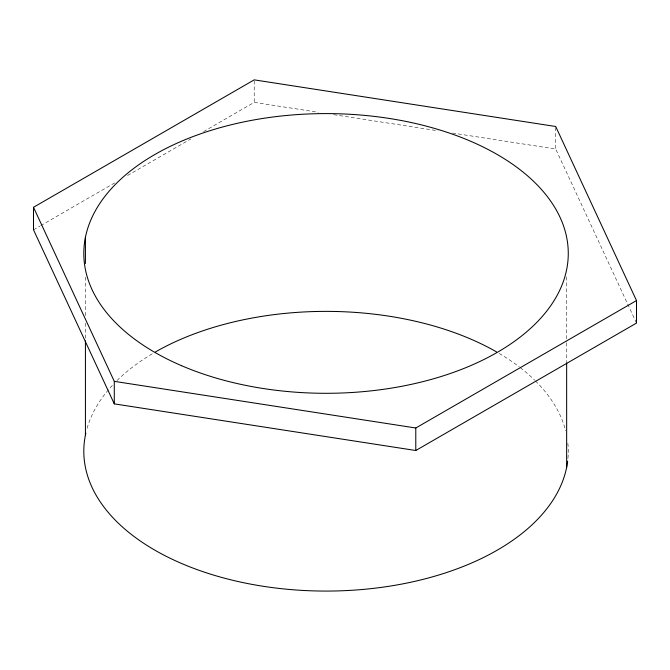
<?xml version="1.0" encoding="UTF-8"?>
<svg xmlns="http://www.w3.org/2000/svg" width="670" height="670" viewBox="0 0 670 670"><rect width="100%" height="100%" fill="white"/><g stroke="black" fill="none" stroke-linecap="round" stroke-linejoin="round"><path stroke-width="0.5" stroke-dasharray="3.35 2.51" d="M33.5 229.802L39.832 226.142M40.736 225.622L115.818 182.273M127.576 175.481L190.891 138.924M203.554 131.613L254.215 102.368L318.233 112.275M333.719 114.67L438.004 130.801M452.459 133.037L555.715 149.016L636.5 323.082M566.653 276.894L566.653 341.775M566.653 342.822L566.653 361.658M555.715 127.526L555.715 149.016M254.215 80.886L254.215 102.368M85.425 277.095L85.425 316.86M85.425 323.133L85.425 338.836M87.092 428.289A242.222 139.846 0 0 1 113.356 384.295M117.007 380.568A242.222 139.846 0 0 1 153.514 353.065M499.183 353.425A242.222 139.846 0 0 1 519.418 367.009M520.28 367.671A242.222 139.846 0 0 1 534.668 380.166M535.397 380.895A242.222 139.846 0 0 1 565.681 430.844M567.875 443.297A242.222 139.846 0 0 1 567.775 460.097"/><path stroke-width="1" d="M33.5 207.29L254.215 79.856L555.715 126.504L636.5 300.57L636.5 323.082L415.785 450.508L114.285 403.868L33.5 229.802L33.5 207.29L114.285 381.356L114.285 403.868M114.285 381.356L415.785 427.996L636.5 300.57M566.653 362.704L566.653 467.35M415.785 427.996L415.785 450.508M85.425 237.331L85.425 263.486M85.425 340.921L85.425 435.106M567.658 461.136A242.222 139.846 0 0 1 301.802 590.37A242.222 139.846 0 0 1 85.844 433.155M155.348 352.001A242.222 139.846 0 0 1 496.487 351.859M181.553 365.694A242.222 139.846 0 0 0 566.653 269.566A242.222 139.846 0 0 0 229.919 125.081A242.222 139.846 0 0 0 181.553 365.694"/></g></svg>
